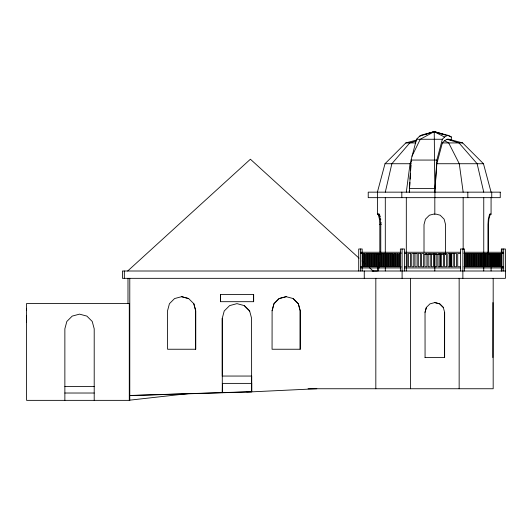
<?xml version="1.0" encoding="UTF-8"?>
<svg xmlns="http://www.w3.org/2000/svg" width="532" height="532" viewBox="0 0 532 532"><rect width="100%" height="100%" fill="white"/><g stroke="black" fill="none" stroke-linecap="round" stroke-linejoin="round"><path stroke-width="0.8" d="M26.6 322.345L26.6 315.316M26.6 310.176L26.6 308.287M445.563 253.744L445.557 254.502L445.557 224.551L444.12 219.164L440.19 215.221L436.24 214.157L433.381 214.157L429.417 215.221L425.46 219.164L424.011 224.551L424.011 252.075M409.401 190.529L409.301 192.152L411.063 160.066L416.509 139.258L419.562 136.212L421.67 135.015L434.238 131.643L448.868 135.56L451.322 136.957L451.322 139.896M409.6 187.284L409.906 182.41M410.106 179.164L410.458 173.479M410.657 170.227L410.963 165.359M448.868 135.56L447.053 135.587L444.539 137.063L442.365 139.258L436.839 160.066L434.817 192.152L436.839 163.73L442.365 142.928L444.539 140.734L447.053 139.251L448.868 139.231L462.66 142.928L483.468 163.73L491.083 192.152M406.315 192.152L410.059 163.73L411.635 160.518M378.445 270.941L379.609 262.722M385.301 192.152L391.858 163.73L409.773 142.928L416.549 140.814M251.703 383.386L251.703 376.051L222.256 376.051L222.256 318.309L224.225 310.974L229.631 305.607L236.959 303.639L244.294 305.607L249.668 310.974L244.294 305.607M272.105 310.735L273.947 303.706L279.094 298.558L286.163 296.676L279.134 298.558L273.987 303.706L272.105 310.735L272.065 349.245L300.214 349.245L300.214 310.735L298.332 303.706L293.192 298.558L286.123 296.676M416.915 139.956L405.823 142.928L385.015 163.73L377.401 192.152L377.401 214.143L380.44 216.537M425.068 357.571L425.028 312.337L426.338 307.449L429.956 303.872L434.85 302.562L439.738 303.872L443.316 307.449L444.626 312.337L444.626 357.571L425.028 357.571M426.378 307.449L425.028 312.337M411.954 156.209L420.28 139.258L434.238 131.643L447.053 135.587M381.364 222.755L379.828 224.551L379.828 252.075M490.364 214.157L489.34 215.221L488.323 219.164L487.95 224.551L487.95 254.502L491.083 254.502M127.68 271.007L250.399 159.228L359.014 258.146M432.882 132.362L434.238 131.643L442.784 134.303M419.562 136.212L434.238 131.643L444.539 137.063M425.593 134.303L434.238 131.643L436.38 132.807M181.645 296.676L174.576 298.558L169.435 303.706L167.547 310.735L167.587 349.245L195.703 349.245L195.703 310.735L193.821 303.706L188.634 298.558L181.605 296.676L188.634 298.558M489.526 214.396L491.069 214.157L491.083 197.658M129.628 400.17L189.671 393.447M316.813 388.746L251.629 391.851L129.781 395.589M129.781 395.482L251.782 391.698L251.782 383.386L222.296 383.386M372.161 271.027L377.122 271.014M416.509 139.258L442.365 139.258M405.823 142.928L415.758 142.928M442.365 142.928L462.66 142.928M411.063 160.066L436.839 160.066M385.015 163.73L411.063 163.73M436.839 163.73L483.468 163.73M409.301 188.488L434.817 188.488L434.238 131.643M489.533 214.157L491.083 214.157L489.965 215.221L488.868 219.164L488.469 224.551L488.469 254.502M379.934 215.221L378.438 215.221L379.456 219.164L379.828 224.551L381.364 224.551M379.456 219.164L380.879 219.164M404.539 252.254L460.419 252.254M464.084 252.254L503.252 252.254L503.252 253.478L463.897 253.478M363.017 253.478L360.889 253.478L360.889 252.254L400.835 252.254L400.796 253.478M401.015 253.478L398.88 253.478L398.88 266.725M404.539 253.478L407.226 253.478L407.213 266.725L404.539 266.725M417.088 253.478L411.721 253.478L411.735 266.725L413.796 266.725L413.796 253.478M440.09 253.478L438.016 253.478L438.016 266.725L440.09 266.725L440.09 253.478L440.077 266.725M444.586 253.478L446.661 253.478L446.647 266.725L444.586 266.725L444.599 253.478M449.946 253.478L447.871 253.478L447.871 266.725L449.946 266.725L449.946 253.478L449.939 266.725M460.419 253.478L457.733 253.478L457.733 266.725L460.419 266.725M378.205 254.502L379.828 254.502M424.842 254.502L443.076 254.502M401.015 266.725L360.889 266.725L360.889 267.948L400.835 267.948L400.796 266.725M423.658 266.725L421.583 266.725L421.583 253.478L423.658 253.478L423.645 266.725M463.897 266.725L503.252 266.725L503.252 267.948L464.084 267.948M404.539 267.948L460.419 267.948M505.4 271.007L122.427 271.007L122.427 278.336L505.4 278.336L505.4 249.003L501.33 249.003L501.33 271.007M293.152 298.558L298.299 303.706L300.181 310.735L300.181 349.245M434.81 302.562L439.738 303.872L443.316 307.449M193.821 303.706L195.663 310.735L195.663 349.245M444.626 312.337L444.592 357.571M222.256 318.309L222.296 392.749M492.832 357.571L492.931 302.562M64.864 386.545L94.204 386.545M308.048 388.746L493.177 388.746L493.177 278.336M246.702 391.851L251.629 391.851L251.596 318.309L249.628 310.974M222.296 392.609L222.443 383.386M64.864 393.022L94.204 393.022M447.053 139.251L458.996 142.928L477.124 163.73L483.754 192.152M448.995 136.232L451.322 136.957M444.539 140.734L448.702 142.928L459.282 163.73L463.159 192.152M448.868 139.231L450.71 140.275M362.086 260.946L365.152 263.739M369.447 267.649L373.125 271.007M378.159 214.157L379.276 215.221L380.373 219.164L380.772 224.551L380.772 254.502M503.684 249.003L503.684 271.007M501.942 249.003L501.942 271.007M501.377 253.478L501.377 266.725M500.519 253.478L500.519 266.725M499.648 253.478L499.648 266.725M499.076 253.478L499.076 266.725M498.976 253.478L498.976 266.725M498.225 253.478L498.225 266.725M497.5 253.478L497.5 266.725M497.347 253.478L497.347 266.725M496.775 253.478L496.775 266.725M496.629 253.478L496.629 266.725M495.924 253.478L495.924 266.725M495.152 253.478L495.152 266.725M495.046 253.478L495.046 266.725M494.474 253.478L494.474 266.725M494.281 253.478L494.281 266.725M493.623 253.478L493.623 266.725M492.805 253.478L492.745 266.725M492.173 253.478L492.173 266.725M491.934 253.478L491.934 266.725M491.741 192.152L491.741 197.658M491.322 253.478L491.322 266.725M491.083 267.656L491.083 270.941M490.444 253.478L490.444 266.725M489.879 253.478L489.879 266.725M489.021 253.478L489.021 266.725M488.15 253.478L488.15 266.725M487.578 253.478L487.578 266.725M486.72 253.478L486.72 266.725M485.849 253.478L485.849 266.725M485.277 253.478L485.277 266.725M484.419 253.478L484.419 266.725M483.754 197.658L483.754 270.928M483.548 253.478L483.548 266.725M482.976 253.478L482.976 266.725M482.118 253.478L482.118 266.725M481.247 253.478L481.247 266.725M480.675 253.478L480.675 266.725M479.817 253.478L479.817 266.725M478.946 253.478L478.946 266.725M478.374 253.478L478.374 266.725M477.517 253.478L477.517 266.725M476.645 253.478L476.645 266.725M476.074 253.478L476.074 266.725M475.216 253.478L475.216 266.725M474.344 253.478L474.344 266.725M473.773 253.478L473.773 266.725M472.915 253.478L472.915 266.725M472.044 253.478L472.044 266.725M471.472 253.478L471.472 266.725M470.621 253.478L470.621 266.725M469.743 253.478L469.743 266.725M469.171 253.478L469.171 266.725M468.32 253.478L468.32 266.725M467.821 192.152L467.821 197.658M467.442 253.478L467.442 266.725M466.87 253.478L466.87 266.725M466.019 253.478L466.019 266.725M465.141 253.478L465.141 266.725M464.582 271.007L464.582 249.003L460.399 249.003L460.426 271.007M463.159 197.658L463.159 249.521M462.867 249.003L462.867 278.336M459.149 278.336L459.149 388.746M454.454 253.478L454.448 266.725L456.523 266.725L456.523 253.478L451.156 253.478L451.156 266.725L453.237 266.725L453.224 253.478M451.169 253.478L451.169 266.725M434.91 192.152L434.91 197.658M434.817 197.658L434.817 214.157M434.817 254.502L434.817 270.941M434.737 253.478L434.724 266.725L436.805 266.725L436.792 253.478L431.452 253.478L431.439 266.725L433.514 266.725L433.514 253.478M417.075 253.478L417.088 266.725L415.007 266.725L415.02 253.478M410.544 278.336L410.544 388.746M406.315 197.658L406.315 270.928M404.559 271.007L404.533 249.003L400.363 249.003L400.363 271.007M402.112 249.003L402.106 278.336M401.813 192.152L401.813 197.658M399.738 253.478L399.738 266.725M398.009 266.725L398.009 253.478L396.533 253.478L396.533 266.725M397.391 253.478L397.391 266.725M395.662 266.725L395.662 253.478L394.185 253.478L394.185 266.725M395.043 253.478L395.043 266.725M393.314 266.725L393.314 253.478L366.023 253.478L366.023 266.725M392.696 253.478L392.696 266.725M391.838 253.478L391.838 266.725M390.967 253.478L390.967 266.725M390.348 253.478L390.348 266.725M389.497 253.478L389.497 266.725M388.619 253.478L388.619 266.725M388.001 253.478L388.001 266.725M387.15 253.478L387.15 266.725M386.272 253.478L386.272 266.725M385.653 253.478L385.653 266.725M385.301 197.658L385.301 252.82M385.301 267.636L385.301 270.928M384.802 253.478L384.802 266.725M383.924 253.478L383.924 266.725M383.306 253.478L383.306 266.725M382.455 253.478L382.455 266.725M381.577 253.478L381.577 266.725M380.959 253.478L380.959 266.725M380.107 253.478L380.107 266.725M379.23 253.478L379.23 266.725M378.611 253.478L378.611 266.725M377.76 253.478L377.76 266.725M377.401 267.656L377.401 270.941M376.882 253.478L376.882 266.725M376.264 253.478L376.264 266.725M375.825 278.336L375.825 388.746M375.412 253.478L375.412 266.725M374.535 253.478L374.535 266.725M373.916 253.478L373.916 266.725M373.065 253.478L373.065 266.725M372.187 253.478L372.187 266.725M371.569 253.478L371.569 266.725M370.718 253.478L370.718 266.725M369.84 253.478L369.84 266.725M369.221 253.478L369.221 266.725M368.37 253.478L368.37 266.725M367.499 253.478L367.499 266.725M366.881 253.478L366.881 266.725M365.152 266.725L365.152 253.478L363.675 253.478L363.675 266.725M364.533 253.478L364.533 266.725M364.267 271.007L364.267 278.336M362.804 253.478L362.804 266.725M362.172 271.007L362.172 249.003L358.714 249.003L358.714 271.007M360.463 249.003L360.463 271.007M253.551 294.575L253.551 301.691M220.594 294.575L220.594 301.691M129.781 278.336L129.781 400.357L26.6 400.357L26.6 303.479L129.289 303.479L129.289 400.357M127.986 278.336L127.986 303.24M124.335 271.007L124.335 278.336M94.204 400.357L94.204 328.803L92.236 321.468L86.869 316.101L79.534 314.139L72.199 316.101L66.833 321.468L64.864 328.803L64.864 400.357M379.263 214.157L377.401 214.143L379.263 214.157M500.253 192.152L368.23 192.152L368.23 197.658L500.253 197.658L500.253 192.152M410.511 253.478L408.45 253.478L408.436 266.725L410.511 266.725L410.498 253.478M420.373 253.478L418.292 253.478L418.292 266.725L420.373 266.725L420.373 253.478M426.943 253.478L424.882 253.478L424.868 266.725L426.943 266.725L426.93 253.478M430.228 253.478L428.154 253.478L428.154 266.725L430.228 266.725L430.215 253.478M443.375 253.478L441.314 253.478L441.301 266.725L443.375 266.725L443.375 253.478M253.664 294.575L220.481 294.575L220.481 301.691L253.664 301.691L253.664 294.575"/></g></svg>
